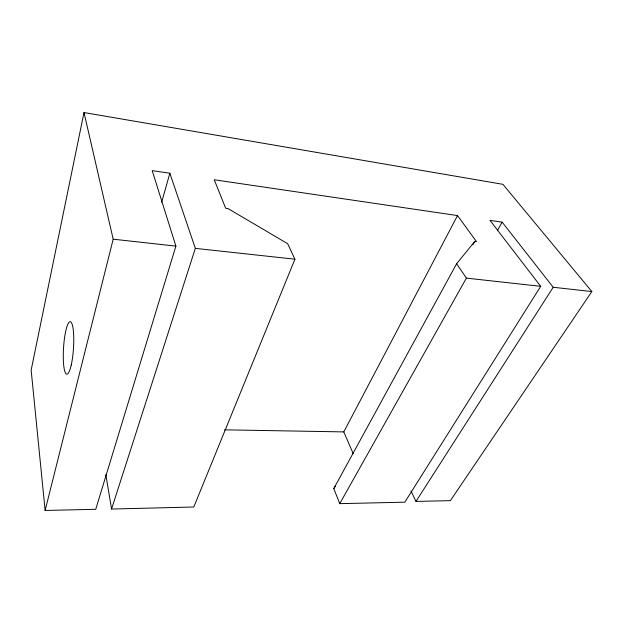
<?xml version="1.0" encoding="UTF-8"?>
<svg xmlns="http://www.w3.org/2000/svg" width="623" height="623" viewBox="0 0 623 623"><rect width="100%" height="100%" fill="white"/><g stroke="black" fill="none" stroke-linecap="round" stroke-linejoin="round"><path stroke-width="0.93" d="M591.85 291.556L502.917 184.315L84.004 112.545L31.15 370.117L45.129 510.455L95.74 509.31L175.896 246.132L152.214 170.632L169.853 173.225L195.334 248.367L111.564 509.046L193.784 506.997L294.928 259.207L287.694 243.733L228.057 208.588L225.697 208.277L214.226 179.759L457.523 215.581L476.525 241.685L474.734 241.451L456.62 263.755L333.772 488.588L339.761 503.649L404.833 502.185L540.709 286.339L489.99 220.363L502.161 222.154L553.201 287.273L591.85 291.556L450.374 500.651L415.977 501.414L411.009 490.963M45.129 510.455L113.184 239.193L84.004 112.545M161.661 202.226L169.853 173.225M353.249 453.739L343.795 431.903L457.523 215.581M472.865 244.847L474.734 241.451M339.761 503.649L466.393 278.123L456.62 263.755M497.38 230.603L502.161 222.154M415.977 501.414L553.201 287.273M333.772 488.588L335.439 486.259M224.335 429.823L343.795 431.903M195.334 248.367L294.928 259.207M466.393 278.123L540.709 286.339M113.184 239.193L175.896 246.132M105.824 474.562L111.564 509.046M71.232 365.047A26.275 4.976 -86.3 0 0 71.03 322.146A26.275 4.976 -86.3 0 0 63.273 356.527A26.275 4.976 -86.3 0 0 71.232 365.047"/></g></svg>
